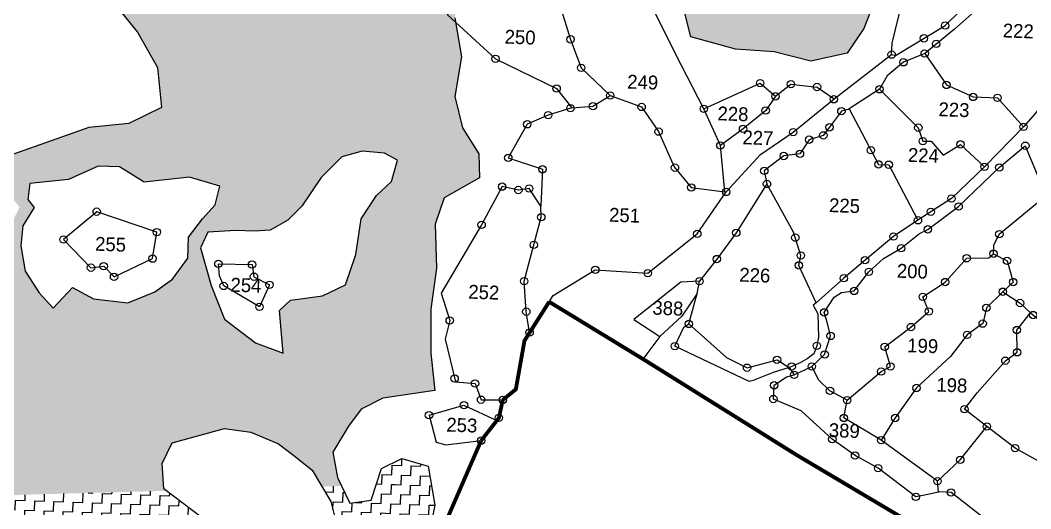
# Model space of a CAD drawing. Header units: metres. Extents: x 287285 to 291901, y 1993909 to 1999960.
# Drawn here: x 287884 to 288941, y 1997171 to 1997681 of the extents above; entities that cross this region are included whole.
import ezdxf
from ezdxf.enums import TextEntityAlignment as Align

# ---------------------------------------------------------------- set-up
doc = ezdxf.new("R2010")
doc.units = ezdxf.units.M
doc.header["$MEASUREMENT"] = 0
for name, color, linetype in [('OFF', 1, 'Continuous'), ('POLY_HATCH', 12, 'Continuous'), ('POLY_PARCEL', 6, 'Continuous'), ('POLY_ROAD', 30, 'Continuous'), ('SYM_STONE', 1, 'Continuous'), ('TEXT_PARCEL', 7, 'Continuous'), ('V_BOUND_LINE', 7, 'Continuous')]:
    doc.layers.add(name, color=color, linetype=linetype)
doc.styles.add('TEXT_MAP', font='KRDEV050.TTF')
pattern_1 = [(357.8077746650779, (287053.6670893925, 1993864.824361824), (10.46239020061101, 9.690916929508985), [10.08403390624221, -10.08403390624221]), (87.80777466507791, (287063.7437429576, 1993864.438625188), (-9.690916929508983, 10.46239020061101), [10.08403390624221, -10.08403390624221])]

# ---------------------------------------------------------------- blocks, each defined once
blk = doc.blocks.new('STONE')
blk.add_circle((0, 0), 0.8510231522929323)
blk = doc.blocks.new('6254')
at = {"layer": 'POLY_HATCH'}
h = blk.add_hatch(dxfattribs=at)
h.set_pattern_fill('ZIGZAG', color=256, scale=80.6722712499377, angle=-2.192225334922076, style=0)
h.set_pattern_definition(pattern_1)
h.paths.add_polyline_path([(288890.2354444634, 1997990.386025244), (288907.8947122362, 1998014.783426729), (288926.5197733397, 1998028.00012494), (288951.8905425112, 1998035.386738177), (288984.1135087268, 1998039.725093262), (289012.2677584916, 1998047.005154216), (289026.7175851995, 1998060.381681368), (289028.44504912, 1998063.0244705), (288998.1985319883, 1998063.923653346), (288977.9156473918, 1998053.65659651), (288955.5945845161, 1998053.118083279), (288950.6457774877, 1998065.337324247), (288884.3116527342, 1998067.309336656), (288891.2551417135, 1998047.223216979), (288876.5923074323, 1998028.282969029), (288843.6239099019, 1998004.471604582), (288823.4473865859, 1997987.135390621), (288803.5297068662, 1998012.971246372), (288765.3064638973, 1998033.935985624), (288767.4968941549, 1998054.746648787), (288803.2875594585, 1998069.718059434), (288438.8571468938, 1998080.552020055), (288439.055533853, 1998076.773155019), (288437.671162157, 1998040.609014256), (288434.8950360062, 1998004.498133104), (288433.5106643102, 1997968.33399234), (288432.0198016806, 1997929.387973614), (288424.4754178099, 1997914.354135815), (288413.3488775429, 1997878.562927524), (288401.2032988049, 1997852.561492049), (288396.6553754369, 1997842.984806751), (288368.9270867963, 1997846.83218946), (288340.932572453, 1997843.724919879), (288323.0603241181, 1997813.763796562), (288318.6794912667, 1997772.14248625), (288324.6265498907, 1997745.448460421), (288300.6475081628, 1997738.008588606), (288271.4668654843, 1997776.735733903), (288251.7621933379, 1997808.135310451), (288250.0968593905, 1997837.451368255), (288249.7167889643, 1997863.932288485), (288247.2453971079, 1997908.601840936), (288255.1092518219, 1997931.981261483), (288257.6191522701, 1997961.137490346), (288244.180981927, 1997974.188607799), (288216.2929578648, 1997973.863199134), (288169.7798726991, 1997960.321092258), (288170.2058331708, 1997971.448518874), (288170.0919884472, 1998004.884091393), (288176.8303414203, 1998035.271422806), (288187.7439017776, 1998065.498926313), (288202.3534632545, 1998083.048227791), (288205.4574461189, 1998087.490637361), (288167.3363395184, 1998088.623919748), (288127.0173819837, 1998016.440037737), (288106.2019176339, 1997982.412675329), (288085.3864539366, 1997948.385329968), (288048.9956341267, 1997907.989352309), (287987.1275561693, 1997857.424934591), (287924.2607965147, 1997785.454089708), (287918.9674154733, 1997756.404413128), (287968.0583557652, 1997728.058829503), (288001.3077155469, 1997686.389995383), (288022.1911609335, 1997649.373420345), (288024.3196115931, 1997626.885240572), (288336.4038055729, 1997633.043721884), (288340.9916297686, 1997659.62870252), (288334.18532277, 1997700.285307518), (288338.7258903904, 1997746.079392157), (288353.3886976604, 1997765.01964114), (288389.7868719128, 1997769.198185365), (288409.1114736331, 1997764.279529047), (288424.2076228285, 1997758.129770177), (288433.4099862042, 1997780.064983608), (288442.87857463, 1997808.954832281), (288456.8418136194, 1997846.030419781), (288466.0368219001, 1997904.1830496), (288491.3469638248, 1997946.3961498), (288516.6112427153, 1997951.000902122), (288516.4056172483, 1997909.219763902), (288532.7411399194, 1997862.626520614), (288561.9676456321, 1997861.507723197), (288595.4226308809, 1997861.620027296), (288588.6310327674, 1997829.841765425), (288575.8997851473, 1997788.540110927), (288571.8457775816, 1997719.046949927), (288581.4888373252, 1997679.67472207), (288628.381992917, 1997666.735908717), (288668.6891488511, 1997663.799972745), (288707.3383799554, 1997653.962676121), (288745.2880157679, 1997662.260719048), (288763.0005556925, 1997688.049049957), (288780.0135009778, 1997731.972737464), (288792.471195464, 1997802.537172073), (288803.917206574, 1997846.673963112), (288826.603603327, 1997893.166406969), (288850.689135336, 1997903.388139699), (288872.4703660053, 1997926.234799866), (288878.7361882128, 1997944.858303748)])
h.paths.add_polyline_path([(288708.6920322824, 1997942.274771428), (288724.7539748084, 1997924.944309284), (288730.5412709996, 1997894.077493116), (288718.1294665589, 1997861.121405352), (288705.8241800632, 1997830.947194517), (288700.3178184596, 1997796.333796105), (288706.3181222241, 1997771.030700734), (288690.2635611518, 1997752.143728409), (288646.1538861532, 1997764.97598948), (288643.1500435441, 1997795.7362544), (288645.4469634302, 1997819.328761431), (288652.9381028131, 1997832.97168582), (288662.0265938014, 1997888.342455756), (288691.2989895596, 1997924.832005185)], flags=16)
h = blk.add_hatch(dxfattribs=at)
h.set_pattern_fill('ZIGZAG', color=256, scale=80.6722712499377, angle=-2.192225334922076, style=0)
h.set_pattern_definition(pattern_1)
h.paths.add_polyline_path([(288312.9885101888, 1997484.520055747), (288322.4038264629, 1997512.018974996), (288359.4409681077, 1997532.888649587), (288359.0076255297, 1997557.978640392), (288341.9266992076, 1997585.098890331), (288333.8273433351, 1997618.113943457), (288336.4038055729, 1997633.043721884), (288024.3196115931, 1997626.885240572), (288026.160769862, 1997607.432453185), (287992.0668435795, 1997590.629000638), (287950.101708793, 1997586.663578026), (287870.9929684394, 1997559.046601827), (287846.7477010088, 1997544.652077723), (287810.4560170374, 1997543.255394414), (287755.6916259304, 1997569.032238736), (287714.0814372488, 1997611.183976657), (287710.3468087787, 1997620.689490592), (287349.5051587232, 1997613.56885904), (287347.6948124066, 1997590.327882029), (287355.3071773141, 1997534.317782383), (287370.5704170262, 1997496.1233985), (287375.6660285037, 1997475.537787936), (287388.5717480941, 1997448.577382951), (287415.1286449482, 1997414.129564264), (287464.1663400996, 1997384.39305018), (287484.6696887013, 1997373.857413453), (287513.5234784303, 1997363.002102831), (287523.113293686, 1997322.238961563), (287536.984806607, 1997284.097853304), (287564.3403799165, 1997270.513974438), (287608.7236344076, 1997228.418915174), (287631.9124757071, 1997196.350632583), (288030.1974161721, 1997206.089361881), (288027.5765054474, 1997208.076477223), (288025.804681219, 1997234.610674111), (288036.3987713857, 1997256.492611918), (288091.3155164606, 1997271.105993438), (288119.0438051012, 1997267.258610729), (288147.8443503423, 1997255.012386696), (288165.4577544283, 1997241.801423255), (288183.0179140264, 1997227.199546403), (288193.2795017606, 1997210.076990143), (288213.7986983148, 1997210.57871863), (288209.5606882769, 1997219.432038753), (288205.0053834551, 1997246.072787924), (288221.379414718, 1997273.30532595), (288234.5972500565, 1997290.9079201), (288257.3442734038, 1997302.573859946), (288311.9947934285, 1997310.232606224), (288307.8237374309, 1997349.599954757), (288308.1890713083, 1997395.553885384), (288314.0149031024, 1997438.512849496)])
h.paths.add_polyline_path([(287718.1330131889, 1997462.298325513), (287727.2288586198, 1997481.451662015), (287743.9297421795, 1997480.812348319), (287760.630598728, 1997480.173035657), (287769.779689952, 1997500.717319664), (287789.9029951388, 1997516.662602132), (287807.8358430567, 1997511.797222472), (287831.3356791725, 1997506.718737213), (287866.5551065435, 1997516.514261846), (287877.2097962932, 1997503.569696676), (287865.117489707, 1997478.959190625), (287868.9805813432, 1997434.236363583), (287856.9415198974, 1997411.01678799), (287824.0796119956, 1997389.987267411), (287809.1431982218, 1997400.309817654), (287784.1983895219, 1997404.050631033), (287770.0680336572, 1997399.019686628), (287736.247714531, 1997352.953451902), (287722.5965366146, 1997360.440848558), (287719.4862313882, 1997388.419268575), (287717.9806322098, 1997421.908100705)], flags=16)
h.paths.add_polyline_path([(287878.449169769, 1997463.126212256), (287880.6396000265, 1997483.936875419), (287892.5189260507, 1997502.983659638), (287885.8797089162, 1997511.595622575), (287887.910376741, 1997528.233495398), (287928.4837847364, 1997532.252193634), (287959.6877401446, 1997546.380337548), (287981.9555578798, 1997545.527920321), (288007.8128871059, 1997529.215457197), (288055.398228872, 1997534.358722748), (288087.0887443349, 1997524.787790301), (288082.1681062884, 1997505.474625892), (288069.0567612309, 1997490.653892658), (288054.3939269496, 1997471.713644709), (288053.5420060064, 1997449.458791477), (288037.3809546531, 1997427.789958236), (288018.7559205608, 1997414.573258991), (287990.441936027, 1997403.12042371), (287954.3632326177, 1997407.287462232), (287932.5213753543, 1997419.267306076), (287912.1850896053, 1997397.758301776), (287897.4616827524, 1997413.644555769), (287883.0044745907, 1997436.485463085)], flags=16)
h.paths.add_polyline_path([(288066.7887994126, 1997460.484930175), (288074.3864277714, 1997476.909681386), (288103.7194237651, 1997478.572744884), (288123.2037609069, 1997477.82687994), (288139.9578896072, 1997478.578496701), (288158.4764334184, 1997489.013335031), (288172.9795322781, 1997503.780791607), (288193.6352612063, 1997533.635362641), (288215.363246735, 1997555.09109235), (288236.5055627291, 1997561.24658599), (288260.1118621147, 1997558.94996268), (288273.7630400311, 1997551.462566024), (288267.3441572487, 1997529.420800311), (288251.449331598, 1997514.706619359), (288235.1817906162, 1997490.255942249), (288229.5689663953, 1997452.860698935), (288218.6021608975, 1997421.242264971), (288194.463383748, 1997409.629601783), (288160.8486900888, 1997405.344505276), (288149.288807244, 1997394.643287791), (288153.1519258915, 1997349.920459715), (288124.2981355099, 1997360.77575329), (288091.801562138, 1997385.700180385), (288077.8235859472, 1997421.059426694)], flags=16)
h = blk.add_hatch(dxfattribs=at)
h.set_pattern_fill('ZIGZAG', color=256, scale=80.6722712499377, angle=-2.192225334922076, style=0)
h.set_pattern_definition(pattern_1)
h.paths.add_polyline_path([(288304.7846162971, 1997231.109483267), (288277.2160624255, 1997239.129640303), (288255.9140110097, 1997228.80135529), (288250.1270045437, 1997211.467006146), (288307.8367260975, 1997212.878104832)])
h = blk.add_hatch(dxfattribs=at)
h.set_pattern_fill('ZIGZAG', color=256, scale=80.6722712499377, angle=-2.192225334922076, style=0)
h.set_pattern_definition(pattern_1)
h.paths.add_polyline_path([(288120.6173853163, 1997162.725841153), (288068.2105136784, 1997177.26868953), (288030.1974161721, 1997206.089361881), (287631.9124757071, 1997196.350632583), (287632.550295809, 1997195.468579228), (287674.2033154999, 1997154.871019752), (287726.5569419973, 1997138.937240917), (287743.3184251401, 1997103.471424244), (287742.3073839616, 1997095.510215567), (288166.6979711802, 1996978.125959696), (288186.065771219, 1997018.267572495), (288218.7466340521, 1997058.889186579), (288254.4452670352, 1997081.203068286), (288280.7212022906, 1997112.235465212), (288302.9283934314, 1997146.209551996), (288311.5909239482, 1997190.452895317), (288307.8367260975, 1997212.878104832), (288250.1270045437, 1997211.467006146), (288244.8939603714, 1997195.791990868), (288222.4664078673, 1997192.471633769), (288213.7986983148, 1997210.57871863), (288193.2795017606, 1997210.076990143), (288202.6693410323, 1997194.409039397), (288207.4908715566, 1997174.722942516), (288187.154612819, 1997153.213937182)])
at = {"layer": 'OFF'}
for points in [[(288548.0749806286, 1997366.286069814), (288530.3159853219, 1997342.643548535)], [(288683.5286295525, 1997333.215259247), (288688.8320012527, 1997325.657751288)]]:
    blk.add_lwpolyline(points, dxfattribs=at)
at = {"layer": 'POLY_HATCH'}
for points in [[(288311.9947934285, 1997310.232606224), (288257.3442734038, 1997302.573859946), (288257.3442734038, 1997302.573859946), (288234.5972500565, 1997290.9079201), (288221.379414718, 1997273.30532595), (288205.0053834551, 1997246.072787924), (288209.5606882769, 1997219.432038753), (288222.4664078673, 1997192.471633769), (288244.8939603714, 1997195.791990868), (288255.9140110097, 1997228.80135529), (288277.2160624255, 1997239.129640303), (288304.7846162971, 1997231.109483267), (288311.5909239482, 1997190.452895317), (288302.9283934314, 1997146.209551996)], [(288780.0135009778, 1997731.972737464), (288763.0005556925, 1997688.049049957), (288745.2880157679, 1997662.260719048), (288707.3383799554, 1997653.962676121), (288668.6891488511, 1997663.799972745), (288628.381992917, 1997666.735908717), (288581.4888373252, 1997679.67472207), (288571.8457775816, 1997719.046949927)], [(288334.18532277, 1997700.285307518), (288340.9916297686, 1997659.62870252), (288333.8273433351, 1997618.113943457), (288341.9266992076, 1997585.098890331), (288359.0076255297, 1997557.978640392), (288359.4409681077, 1997532.888649587), (288322.4038264629, 1997512.018974996), (288312.9885101888, 1997484.520055747), (288314.0149031024, 1997438.512849496), (288308.1890713083, 1997395.553885384), (288307.8237374309, 1997349.599954757), (288311.9947934285, 1997310.232606224)], [(288281.1146078577, 1998328.137646882), (288267.2045869975, 1998292.452990873), (288251.6365866324, 1998249.866959234), (288231.307710001, 1998192.140536478), (288215.739709636, 1998149.554504839), (288168.9145357334, 1998091.449397794), (288127.0173819837, 1998016.440037737), (288106.2019176339, 1997982.412675329), (288085.3864539366, 1997948.385329968), (288048.9956341267, 1997907.989352309), (287987.1275561693, 1997857.424934591), (287924.2607965147, 1997785.454089708), (287918.9674154733, 1997756.404413128), (287968.0583557652, 1997728.058829503), (288001.3077155469, 1997686.389995383), (288022.1911609335, 1997649.373420345), (288026.160769862, 1997607.432453185), (287992.0668435795, 1997590.629000638), (287950.101708793, 1997586.663578026), (287870.9929684394, 1997559.046601827), (287846.7477010088, 1997544.652077723), (287810.4560170374, 1997543.255394414), (287755.6916259304, 1997569.032238736), (287714.0814372488, 1997611.183976657)], [(288103.7194237651, 1997478.572744884), (288074.3864277714, 1997476.909681386), (288066.7887994126, 1997460.484930175), (288077.8235859472, 1997421.059426694), (288091.801562138, 1997385.700180385), (288124.2981355099, 1997360.77575329), (288153.1519258915, 1997349.920459715), (288149.288807244, 1997394.643287791), (288160.8486900888, 1997405.344505276), (288194.463383748, 1997409.629601783), (288218.6021608975, 1997421.242264971), (288229.5689663953, 1997452.860698935), (288235.1817906162, 1997490.255942249), (288251.449331598, 1997514.706619359), (288267.3441572487, 1997529.420800311), (288273.7630400311, 1997551.462566024), (288260.1118621147, 1997558.94996268), (288236.5055627291, 1997561.24658599), (288215.363246735, 1997555.09109235), (288193.6352612063, 1997533.635362641), (288172.9795322781, 1997503.780791607), (288158.4764334184, 1997489.013335031), (288139.9578896072, 1997478.578496701), (288123.2037609069, 1997477.82687994), (288103.7194237651, 1997478.572744884)], [(287892.5189260507, 1997502.983659638), (287880.6396000265, 1997483.936875419), (287878.449169769, 1997463.126212256), (287883.0044745907, 1997436.485463085), (287897.4616827524, 1997413.644555769), (287912.1850896053, 1997397.758301776), (287932.5213753543, 1997419.267306076), (287954.3632326177, 1997407.287462232), (287990.441936027, 1997403.12042371), (288018.7559205608, 1997414.573258991), (288037.3809546531, 1997427.789958236), (288053.5420060064, 1997449.458791477), (288054.3939269496, 1997471.713644709), (288069.0567612309, 1997490.653892658), (288082.1681062884, 1997505.474625892), (288087.0887443349, 1997524.787790301), (288055.398228872, 1997534.358722748), (288007.8128871059, 1997529.215457197), (287981.9555578798, 1997545.527920321), (287959.6877401446, 1997546.380337548), (287928.4837847364, 1997532.252193634), (287887.910376741, 1997528.233495398), (287885.8797089162, 1997511.595622575), (287892.5189260507, 1997502.983659638)], [(288187.154612819, 1997153.213937182), (288120.6173853163, 1997162.725841153), (288068.2105136784, 1997177.26868953), (288027.5765054474, 1997208.076477223), (288025.804681219, 1997234.610674111), (288036.3987713857, 1997256.492611918), (288091.3155164606, 1997271.105993438), (288119.0438051012, 1997267.258610729), (288147.8443503423, 1997255.012386696), (288165.4577544283, 1997241.801423255), (288183.0179140264, 1997227.199546403), (288202.6693410323, 1997194.409039397), (288207.4908715566, 1997174.722942516), (288187.154612819, 1997153.213937182)]]:
    blk.add_lwpolyline(points, dxfattribs=at)
at = {"layer": 'POLY_PARCEL'}
for points in [[(288791.9683294728, 1997660.588611749), (288792.597735637, 1997672.655794861), (288806.5648872606, 1997729.971770735), (288813.9794914683, 1997769.889222075), (288825.5401607344, 1997802.784320132), (288838.546408566, 1997860.627334815), (288855.2541412149, 1997874.205296027), (288872.1893652668, 1997880.910907863)], [(288442.981718094, 1997746.25699756), (288443.1737049712, 1997716.767244822), (288455.4084310076, 1997677.568378133), (288466.5297216414, 1997647.727085056), (288496.8104938013, 1997618.623128153)], [(288320.57828521, 1997742.201828833), (288326.3804039943, 1997703.517503584), (288376.6155182072, 1997657.471131986), (288440.6568870597, 1997626.094301231), (288456.5614221246, 1997605.87507654)], [(288594.9680661263, 1997604.368825513), (288571.6922095518, 1997649.873445666), (288541.3508218598, 1997710.240972686)], [(288826.6540291468, 1997661.7654097), (288849.4014204058, 1997628.660402478), (288877.3567473691, 1997616.028646403), (288902.8661562164, 1997615.052140316), (288929.9684182095, 1997584.608754672)], [(288594.9680661263, 1997604.368825513), (288653.980709541, 1997631.153565328), (288670.1288622994, 1997617.298400656)], [(288670.1288622994, 1997617.298400656), (288686.3092933453, 1997629.916019642), (288713.6646739292, 1997626.907811496), (288731.6662085216, 1997614.401521809)], [(288456.5614221246, 1997605.87507654), (288478.6973414522, 1997607.479018509), (288496.8104938013, 1997618.623128153)], [(288496.8104938013, 1997618.623128153), (288529.7064724358, 1997606.578145844), (288547.459994273, 1997580.693936623), (288563.7070474015, 1997543.792787218), (288581.51467744, 1997522.029946039), (288616.6852845727, 1997517.520163099)], [(288670.1288622994, 1997617.298400656), (288659.7513866196, 1997602.497605359), (288635.9611646093, 1997583.307649985), (288612.1385431507, 1997565.961544584)], [(288779.0844711823, 1997624.321410405), (288819.7361498828, 1997584.031219355), (288824.4965368627, 1997569.878689527), (288833.1785338651, 1997570.028076955), (288845.6214641763, 1997555.09973837), (288863.8902912394, 1997566.443759396), (288888.9452391652, 1997542.930093054)], [(288456.5614221246, 1997605.87507654), (288431.6928045347, 1997598.196806645), (288409.7468703552, 1997588.741440669), (288389.765424612, 1997553.717381793), (288425.6003611521, 1997541.559912566), (288423.6300956198, 1997502.904816249)], [(288612.1385431507, 1997565.961544584), (288594.9680661263, 1997604.368825513)], [(288747.145336075, 1997603.855949532), (288777.8596723888, 1997545.746827247), (288788.596583653, 1997545.335815794), (288819.0907634129, 1997487.067001157)], [(288616.6852845727, 1997517.520163099), (288612.1385431507, 1997565.961544584)], [(288423.6300956198, 1997502.904816249), (288411.5879417038, 1997521.505405452), (288400.2469752594, 1997519.978502445), (288383.2154378099, 1997523.572021862), (288361.5771294229, 1997483.708802026), (288319.1088828726, 1997412.285807205), (288327.8185442153, 1997383.517342236), (288323.15032514, 1997364.085664417), (288333.6719948783, 1997319.231921962), (288354.2072704274, 1997317.465316471), (288360.4277023444, 1997300.55836678), (288383.1999015503, 1997300.210289637)], [(288712.0486362386, 1997401.106416138), (288694.0228198365, 1997440.221917951), (288696.2706152902, 1997450.511690915), (288688.6758319326, 1997474.889167052), (288660.8511084819, 1997525.580567792)], [(288616.6852845727, 1997517.520163099), (288618.1737798614, 1997517.329299443)], [(288898.1183860622, 1997451.873385991), (288898.4641949586, 1997460.907001488), (288904.3301444881, 1997472.262389458), (288953.9016547681, 1997512.872254821)], [(288411.6048729652, 1997370.671308415), (288408.146345919, 1997392.594308922), (288405.9356534692, 1997424.545812329), (288424.1962008057, 1997491.502608111), (288423.6300956198, 1997502.904816249)], [(288021.022500249, 1997477.0404065), (287958.0758278298, 1997498.570142857), (287923.1158849014, 1997469.512322636), (287951.9084253074, 1997439.9750804), (287965.208732602, 1997441.426979384), (287976.0624649644, 1997430.225796448), (288016.5255530586, 1997449.26774876), (288021.022500249, 1997477.0404065)], [(288744.4126024134, 1997299.009756456), (288779.9498295509, 1997328.770506752), (288789.9331143971, 1997334.178313231), (288783.8382011238, 1997354.676544819), (288811.4231730468, 1997375.332999093), (288830.1509926168, 1997391.624143579), (288823.9816637299, 1997406.944057687), (288847.3820439692, 1997422.332604287), (288870.0574010662, 1997447.157598066), (288893.2522007274, 1997447.717192258), (288898.1183860622, 1997451.873385991)], [(288898.1183860622, 1997451.873385991), (288912.3177644869, 1997444.454239176), (288918.7050613403, 1997422.135444448), (288907.8188651492, 1997412.057837991)], [(288085.4787586799, 1997443.686655843), (288120.7650663701, 1997442.82614299), (288122.7269671815, 1997430.004286523), (288139.0812577374, 1997421.534089156), (288128.3852058768, 1997398.411082508), (288090.9657518489, 1997420.434413668), (288086.4610160775, 1997430.902300352), (288085.4787586799, 1997443.686655843)], [(288587.4621987581, 1997410.964532687), (288589.8703147826, 1997424.038971436)], [(288907.8188651492, 1997412.057837991), (288890.5240752354, 1997395.169904814), (288886.6337982502, 1997378.67263281), (288870.2551254852, 1997366.995926073), (288852.7383373032, 1997344.506562887), (288817.076618963, 1997311.493711013), (288794.5138254725, 1997280.150691083), (288779.9093758686, 1997257.060509596)], [(288907.8188651492, 1997412.057837991), (288925.8293359434, 1997400.150329239), (288936.758030905, 1997389.790894375)], [(288890.6832285039, 1997271.00147411), (288867.2285426107, 1997289.117829297), (288880.6352966829, 1997306.13308673), (288910.2906723924, 1997339.812136478), (288922.743849921, 1997348.57771878), (288922.3594784826, 1997371.85750572), (288936.758030905, 1997389.790894375)], [(288936.758030905, 1997389.790894375), (288969.8420667893, 1997362.709763384), (289013.8653561384, 1997321.505794113), (289043.2507299919, 1997284.231032837)], [(288578.594606311, 1997379.238391096), (288617.9804376686, 1997344.081912888), (288639.4420601014, 1997333.255101657), (288670.896179017, 1997341.31515854), (288683.5286295525, 1997333.215259247)], [(288744.4126024134, 1997299.009756456), (288726.3191381367, 1997308.749214535), (288714.8028141759, 1997320.046268786), (288707.4148826078, 1997334.360157773)], [(288305.8533207904, 1997284.507874005), (288342.5503147749, 1997294.869348634), (288376.9626244858, 1997278.696726923)], [(288779.9093758686, 1997257.060509596), (288740.8008773051, 1997280.33059374), (288744.4126024134, 1997299.009756456)], [(288305.8533207904, 1997284.507874005), (288313.1122302754, 1997256.285216417), (288323.304894752, 1997253.443728762), (288360.4395345806, 1997257.72633731)], [(288838.7258829054, 1997213.917292152), (288862.750649624, 1997236.15752841), (288890.6832285039, 1997271.00147411)], [(289018.627542467, 1997192.105701556), (288969.2090539805, 1997220.836675192), (288920.1919018748, 1997248.209030403), (288890.6832285039, 1997271.00147411)], [(288838.7258829054, 1997213.917292152), (288779.9093758686, 1997257.060509596)], [(288839.8855789041, 1997202.388233436), (288838.7258829054, 1997213.917292152)]]:
    blk.add_lwpolyline(points, dxfattribs=at)
at = {"layer": 'POLY_ROAD'}
for points in [[(288791.9683294728, 1997660.588611749), (288795.8998271887, 1997659.71765974), (288848.2740611697, 1997690.853855713), (288877.8636939335, 1997719.980403901), (288878.9495916549, 1997757.762901762), (288905.4646732305, 1997788.301795816), (288946.3473701249, 1997829.964305892), (288960.3112625545, 1997846.360529896), (288968.7682361612, 1997850.719767465), (288967.1870877627, 1997865.909934361), (288948.4835573705, 1997876.352090022), (288921.4764093127, 1997877.025711767)], [(288922.5149439122, 1997784.182183251), (288889.4955540891, 1997749.777359055), (288885.3594327407, 1997735.886756227), (288886.0830642908, 1997717.127131378), (288879.1640395158, 1997705.864654051), (288857.9055368263, 1997687.226057034), (288826.6540291468, 1997661.7654097)], [(288731.6662085216, 1997614.401521809), (288791.9683294728, 1997660.588611749)], [(288826.6540291468, 1997661.7654097), (288804.3138883227, 1997652.534180074), (288787.1933987237, 1997638.420168509), (288779.0844711823, 1997624.321410405)], [(288995.9285843931, 1997659.795033805), (288992.9911362219, 1997659.44605332), (288983.6434582791, 1997653.626109243), (288974.7261991521, 1997643.67118311), (288942.6869819076, 1997598.71143706), (288929.9684182095, 1997584.608754672)], [(288779.0844711823, 1997624.321410405), (288747.145336075, 1997603.855949532)], [(288618.1737798614, 1997517.329299443), (288654.1176355872, 1997556.491371562), (288688.525740436, 1997579.669806457), (288731.6662085216, 1997614.401521809)], [(288747.145336075, 1997603.855949532), (288746.3689963681, 1997603.358498682), (288739.0881288069, 1997601.475834814), (288726.5501113865, 1997584.664792765), (288720.1011670185, 1997576.266151184), (288705.1520224659, 1997571.795200205), (288695.5759114381, 1997557.03215286), (288678.5499167612, 1997554.802081353), (288658.1351348514, 1997539.373252259), (288660.8511084819, 1997525.580567792)], [(288929.9684182095, 1997584.608754672), (288889.5404465484, 1997543.500286993), (288888.9452391652, 1997542.930093054)], [(288707.4148826078, 1997334.360157773), (288720.8421454898, 1997346.790060365), (288727.1800380209, 1997366.257488741), (288723.6161413267, 1997380.808719008), (288720.471417848, 1997390.931196789), (288731.0944184432, 1997406.998619171), (288738.6335808286, 1997411.71107534), (288751.9387227615, 1997413.261004183), (288767.421859776, 1997433.260884939), (288782.9627923939, 1997447.080777909), (288801.3304778467, 1997457.850674904), (288820.6270603794, 1997473.177043706), (288829.3306687633, 1997477.550740769), (288861.7359254553, 1997501.315545298), (288878.5425072957, 1997517.440425528), (288904.5040070496, 1997542.040249182), (288931.8676649581, 1997564.821311907), (288952.0563043585, 1997515.508834785), (288953.9016547681, 1997512.872254821)], [(288888.9452391652, 1997542.930093054), (288854.4014856159, 1997509.838032261), (288819.0907634129, 1997487.067001157)], [(288660.8511084819, 1997525.580567792), (288628.5640877303, 1997474.430782696), (288608.0548642684, 1997447.117994429), (288589.8703147826, 1997424.038971436)], [(288432.1772473506, 1997402.832609937), (288436.3449559462, 1997409.376643432), (288480.6221133422, 1997436.139807822), (288535.6335131898, 1997432.593034876), (288587.6596734419, 1997473.468735371), (288618.1737798614, 1997517.329299443)], [(288819.0907634129, 1997487.067001157), (288793.2678223452, 1997470.220682097), (288763.4740955745, 1997445.473373138), (288741.2645103274, 1997426.613516839), (288712.0486362386, 1997401.106416138)], [(288589.8703147826, 1997424.038971436), (288570.3662368188, 1997422.984450116), (288520.9420582739, 1997384.170522324), (288548.0749806286, 1997366.286069814)], [(288587.4621987581, 1997410.964532687), (288571.256278856, 1997387.46216532), (288548.0749806286, 1997366.286069814)], [(288578.594606311, 1997379.238391096), (288587.4621987581, 1997410.964532687)], [(288712.0486362386, 1997401.106416138), (288708.9844919137, 1997398.431245866), (288713.9377032859, 1997389.41623998), (288714.4739858562, 1997364.978793375), (288712.6557975215, 1997355.928831469), (288709.3904982525, 1997347.522615921), (288702.4166914448, 1997342.200150121), (288695.2051731333, 1997338.357703191), (288686.2188998137, 1997334.28899338), (288683.5286295525, 1997333.215259247)], [(288683.5286295525, 1997333.215259247), (288666.8375315544, 1997328.02168611), (288645.9257582026, 1997319.996797839), (288641.6296632118, 1997318.871996754), (288563.8695315336, 1997355.973520478), (288573.1690866502, 1997375.915926339), (288578.594606311, 1997379.238391096)], [(288688.8320012527, 1997325.657751288), (288707.4148826078, 1997334.360157773)], [(288839.8855789041, 1997202.388233436), (288828.4364577729, 1997199.923497586), (288815.9793627121, 1997197.458553782), (288776.6137161177, 1997227.622660118), (288752.3966766057, 1997240.90524472), (288728.6309999932, 1997258.28905657), (288695.9209138277, 1997288.076646433), (288666.9562124268, 1997300.364254332), (288667.8011162637, 1997314.746714692), (288680.7995325003, 1997323.662878725), (288688.8320012527, 1997325.657751288)], [(289017.3029617214, 1997102.200170472), (288994.6742032588, 1997087.76906666), (288984.1252554618, 1997096.704094791), (288975.5197336253, 1997110.271601335), (288912.773765656, 1997173.160662756), (288899.25497298, 1997166.029504844), (288852.9442898392, 1997201.927119311), (288841.1987333709, 1997202.67092578), (288839.8855789041, 1997202.388233436)]]:
    blk.add_lwpolyline(points, dxfattribs=at)
at = {"layer": 'V_BOUND_LINE', "const_width": 4.033613562496885}
for points in [[(287441.2599832098, 1997984.458960969), (287355.8933984397, 1997777.300261757), (287339.0222851307, 1997641.429918769), (287348.2588512391, 1997490.44475507), (287521.6540212461, 1997264.962246571), (287650.1317852407, 1997158.565821802), (287732.4863909765, 1997087.045417732), (287702.4642886693, 1996938.370041902), (287858.6161847243, 1996862.357157719), (287955.8625330108, 1996874.75379485), (288042.0141580949, 1996893.167740684), (288140.9236150499, 1996919.952460804), (288234.9601358536, 1997066.428478233), (288283.9976147331, 1997083.449738963), (288360.4395345806, 1997257.72633731)], [(288411.6048729652, 1997370.671308415), (288432.1772473506, 1997402.832609937)], [(288432.1772473506, 1997402.832609937), (288530.3159853219, 1997342.643548535)], [(288383.1999015503, 1997300.210289637), (288396.9743637466, 1997311.355553237), (288406.1485412788, 1997362.141290184), (288411.6048729652, 1997370.671308415)], [(288530.3159853219, 1997342.643548535), (288532.7066037209, 1997341.177368303), (288692.1431104665, 1997241.114083486), (288979.7809101713, 1997069.46658844), (289070.8026562607, 1996966.016939083), (289223.6747503173, 1996828.661008858), (289421.3358159643, 1996218.136080215), (289495.8476015338, 1995984.844469859), (289588.5033758564, 1995673.920197231), (289646.5023207959, 1995471.0932009), (289786.3877482687, 1995128.009497328), (289830.9204780897, 1995022.993919456), (289979.770162451, 1994828.86746255), (290143.2570339735, 1994789.322653801)], [(288376.9626244858, 1997278.696726923), (288379.1454452002, 1997281.467068372), (288383.1999015503, 1997300.210289637)], [(288360.4395345806, 1997257.72633731), (288376.9626244858, 1997278.696726923)]]:
    blk.add_lwpolyline(points, dxfattribs=at)
at = {"layer": 'SYM_STONE', "xscale": 4.538135401083283, "yscale": 4.538135401083283, "zscale": 4.538135401083283, "rotation": 357.8077746650779}
for p in [(288848.2740611697, 1997690.853855713), (288455.4084310076, 1997677.568378133), (288825.8763356585, 1997677.538530259), (288838.7916603605, 1997671.65395495), (288376.6155182072, 1997657.471131986), (288791.9683294728, 1997660.588611749), (288826.6540291468, 1997661.7654097), (288466.5297216414, 1997647.727085056), (288804.3138883227, 1997652.534180074), (288440.6568870597, 1997626.094301231), (288653.980709541, 1997631.153565328), (288686.3092933453, 1997629.916019642), (288713.6646739292, 1997626.907811496), (288779.0844711823, 1997624.321410405), (288849.4014204058, 1997628.660402478), (288496.8104938013, 1997618.623128153), (288670.1288622994, 1997617.298400656), (288731.1871600669, 1997614.015847399), (288877.3567473691, 1997616.028646403), (288902.8661562164, 1997615.052140316), (288455.1719801543, 1997605.446081626), (288478.6973414522, 1997607.479018509), (288529.7064724358, 1997606.578145844), (288594.9680661263, 1997604.368825513), (288431.6928045347, 1997598.196806645), (288659.7513866196, 1997602.497605359), (288739.0881288069, 1997601.475834814), (288409.7468703552, 1997588.741440669), (288635.9611646093, 1997583.307649985), (288726.5501113865, 1997584.664792765), (288819.7361498828, 1997584.031219355), (288929.9684182095, 1997584.608754672), (288547.459994273, 1997580.693936623), (288688.525740436, 1997579.669806457), (288705.1520224659, 1997571.795200205), (288720.1011670185, 1997576.266151184), (288612.1385431507, 1997565.961544584), (288769.9620992782, 1997560.688417941), (288824.4965368627, 1997569.878689527), (288863.8902912394, 1997566.443759396), (288931.8676649581, 1997564.821311907), (288389.765424612, 1997553.717381793), (288678.5499167612, 1997554.802081353), (288695.5759114381, 1997557.03215286), (288425.6003611521, 1997541.559912566), (288564.4513547253, 1997542.883163532), (288658.1351348514, 1997539.373252259), (288777.8596723888, 1997545.746827247), (288788.596583653, 1997545.335815794), (288888.9452391652, 1997542.930093054), (288904.5040070496, 1997542.040249182), (288383.2154378099, 1997523.572021862), (288400.2469752594, 1997519.978502445), (288411.5879417038, 1997521.505405452), (288581.51467744, 1997522.029946039), (288660.8511084819, 1997525.580567792), (288618.1737798614, 1997517.329299443), (288854.4014856159, 1997509.838032261), (287958.0758278298, 1997498.570142857), (288861.7359254553, 1997501.315545298), (288424.1962008057, 1997491.502608111), (288819.0907634129, 1997487.067001157), (288832.6707913284, 1997495.824432859), (288021.022500249, 1997477.0404065), (288361.5771294229, 1997483.708802026), (288829.3306687633, 1997477.550740769), (287923.1158849014, 1997469.512322636), (288587.6596734419, 1997473.468735371), (288628.5640877303, 1997474.430782696), (288690.4207816731, 1997469.288286993), (288793.2678223452, 1997470.220682097), (288904.3301444881, 1997472.262389458), (288416.2725332172, 1997462.448528691), (288801.3304778467, 1997457.850674904), (288016.5255530586, 1997449.26774876), (288085.4787586799, 1997443.686655843), (288608.0548642684, 1997447.117994429), (288696.2706152902, 1997450.511690915), (288763.4740955745, 1997445.473373138), (288870.0574010662, 1997447.157598066), (288898.1183860622, 1997451.873385991), (288912.3177644869, 1997444.454239176), (287951.9084253074, 1997439.9750804), (287965.208732602, 1997441.426979384), (288120.7650663701, 1997442.82614299), (288480.6221133422, 1997436.139807822), (288694.0228198365, 1997440.221917951), (288767.421859776, 1997433.260884939), (287976.0624649644, 1997430.225796448), (288122.7269671815, 1997430.004286523), (288405.9356534692, 1997424.545812329), (288535.6335131898, 1997432.593034876), (288589.8703147826, 1997424.038971436), (288741.2645103274, 1997426.613516839), (288090.9657518489, 1997420.434413668), (288139.0812577374, 1997421.534089156), (288751.9387227615, 1997413.261004183), (288847.3820439692, 1997422.332604287), (288907.8188651492, 1997412.057837991), (288918.7050613403, 1997422.135444448), (288823.9816637299, 1997406.944057687), (288128.3852058768, 1997398.411082508), (288408.146345919, 1997392.594308922), (288720.471417848, 1997390.931196789), (288830.1509926168, 1997391.624143579), (288890.5240752354, 1997395.169904814), (288925.8293359434, 1997400.150329239), (288327.8185442153, 1997383.517342236), (288939.5072121218, 1997387.540536017), (288411.6048729652, 1997370.671308415), (288578.594606311, 1997379.238391096), (288811.4231730468, 1997375.332999093), (288886.6337982502, 1997378.67263281), (288922.3594784826, 1997371.85750572), (288727.1800380209, 1997366.257488741), (288870.2551254852, 1997366.995926073), (288563.8695315336, 1997355.973520478), (288712.6557975215, 1997355.928831469), (288783.8382011238, 1997354.676544819), (288922.743849921, 1997348.57771878), (288670.896179017, 1997341.31515854), (288720.8421454898, 1997346.790060365), (288910.2906723924, 1997339.812136478), (288639.4420601014, 1997333.255101657), (288686.2188998137, 1997334.28899338), (288707.4148826078, 1997334.360157773), (288779.9498295509, 1997328.770506752), (288789.9331143971, 1997334.178313231), (288332.8106017187, 1997322.904029897), (288354.2072704274, 1997317.465316471), (288688.8320012527, 1997325.657751288), (288667.8011162637, 1997314.746714692), (288726.3191381367, 1997308.749214535), (288817.076618963, 1997311.493711013), (288360.4277023444, 1997300.55836678), (288383.1999015503, 1997300.210289637), (288666.9562124268, 1997300.364254332), (288744.4126024134, 1997299.009756456), (288342.5503147749, 1997294.869348634), (288867.2285426107, 1997289.117829297), (288305.8533207904, 1997284.507874005), (288379.1454452002, 1997281.467068372), (288740.8008773051, 1997280.33059374), (288794.5138254725, 1997280.150691083), (288890.6832285039, 1997271.00147411), (288360.4395345806, 1997257.72633731), (288728.6309999932, 1997258.28905657), (288779.9093758686, 1997257.060509596), (288920.1919018748, 1997248.209030403), (288752.3966766057, 1997240.90524472), (288862.750649624, 1997236.15752841), (288776.6137161177, 1997227.622660118), (288838.7258829054, 1997213.917292152), (288852.9442898392, 1997201.927119311), (288815.9793627121, 1997197.458553782)]:
    blk.add_blockref('STONE', p, dxfattribs=at)
at = {"layer": 'TEXT_PARCEL', "style": 'TEXT_MAP'}
for s, p in [('222', (288924.8465738923, 1997685.074937578)), ('250', (288402.5531695079, 1997680.006008487)), ('249', (288530.9288102388, 1997632.544339286)), ('228', (288625.4898897878, 1997599.057158788)), ('223', (288857.2138869334, 1997602.736004088)), ('227', (288651.599293549, 1997574.009129733)), ('224', (288824.9692154783, 1997555.129825875)), ('251', (288511.5138895526, 1997493.242710664)), ('225', (288742.1568888742, 1997502.641545141)), ('255', (287972.5327590668, 1997464.401362031)), ('226', (288647.9038447429, 1997430.110452362)), ('200', (288813.0493416265, 1997433.733605371)), ('254', (288114.3686647177, 1997421.147932377)), ('252', (288363.7029555467, 1997413.079314558)), ('388', (288556.621548674, 1997395.821780497)), ('199', (288823.6994867902, 1997355.679406508)), ('198', (288854.141679468, 1997314.35065996)), ('253', (288340.2703007349, 1997274.007911581)), ('389', (288741.2426169338, 1997267.109379713))]:
    blk.add_text(s, height=14.52100882498878, rotation=357.8077746644944, dxfattribs=at).set_placement(p, align=Align.MIDDLE)

msp = doc.modelspace()

# ---------------------------------------------------------------- block references
at = {"xscale": 0.9976943660163097, "yscale": 0.9976943660163097, "zscale": 0.9976943660163097, "rotation": 0.1656024648833285}
msp.add_blockref('6254', (6430.640346184846, 3766.124917179699), dxfattribs=at)

doc.saveas('drawing.dxf')
